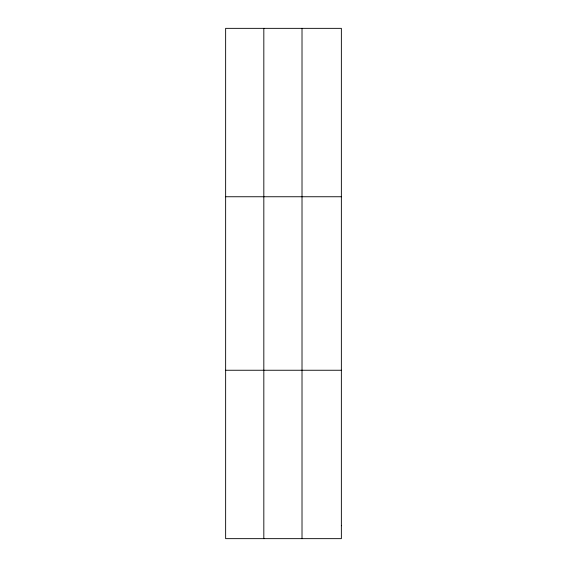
<?xml version="1.0" encoding="UTF-8"?>
<svg xmlns="http://www.w3.org/2000/svg" width="567" height="567" viewBox="0 0 567 567"><rect width="100%" height="100%" fill="white"/><g stroke="black" fill="none" stroke-linecap="round" stroke-linejoin="round"><path stroke-width="0.85" d="M263.825 28.35L263.825 538.65M302.013 28.35L302.013 538.65M225.638 196.749L341.362 196.749M225.638 370.251L341.362 370.251M341.362 525.694L341.362 538.65L225.638 538.65L225.638 28.35L341.362 28.35L341.362 525.694"/></g></svg>
